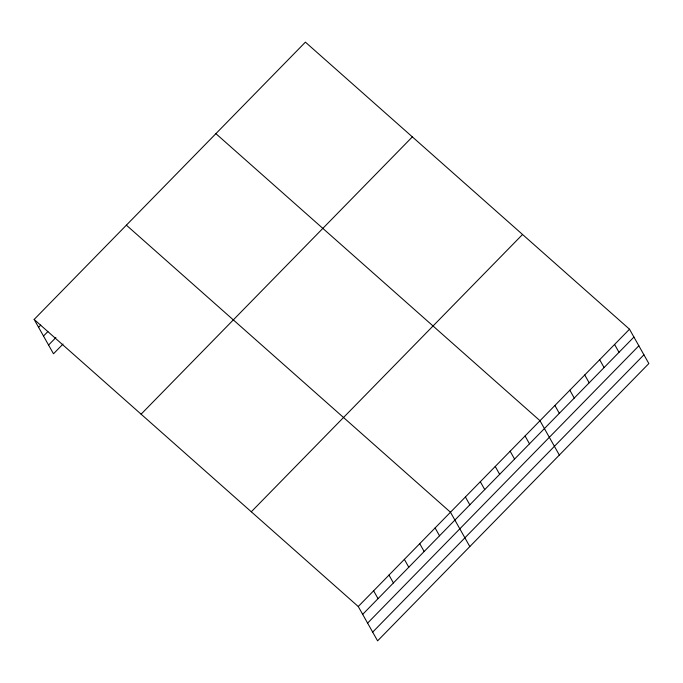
<?xml version="1.0" encoding="UTF-8"?>
<svg xmlns="http://www.w3.org/2000/svg" width="683" height="683" viewBox="0 0 683 683"><rect width="100%" height="100%" fill="white"/><g stroke="black" fill="none" stroke-linecap="round" stroke-linejoin="round"><path stroke-width="1.02" d="M34.15 319.448L305.403 42.15L629.504 329.215L648.85 363.552L377.597 640.85L358.251 606.513L34.15 319.448L53.496 353.785L63.015 344.061M38.572 327.302L40.767 325.057M43.499 336.045L47.887 331.554M48.57 345.043L55.895 337.564M141.099 414.18L412.353 136.882M251.293 511.78L522.546 234.482M358.251 606.513L629.504 329.215M362.673 614.367L633.926 337.06M367.599 623.109L638.853 345.803M372.67 632.116L643.924 354.81M215.888 133.655L539.988 420.719L559.334 455.057M126.372 225.168L450.473 512.233L469.819 546.571M614.58 344.463L619.003 352.317M599.665 359.719L604.088 367.565M584.742 374.967L589.173 382.821M569.827 390.215L574.249 398.069M554.903 405.471L559.334 413.326M525.065 435.976L529.496 443.822M510.15 451.224L514.572 459.078M495.235 466.48L499.657 474.326M480.311 481.728L484.734 489.583M465.396 496.976L469.819 504.831M435.105 527.942L439.528 535.796M419.729 543.659L424.16 551.514M404.362 559.377L408.784 567.223M388.994 575.086L393.417 582.94M373.618 590.804L378.041 598.649"/></g></svg>
